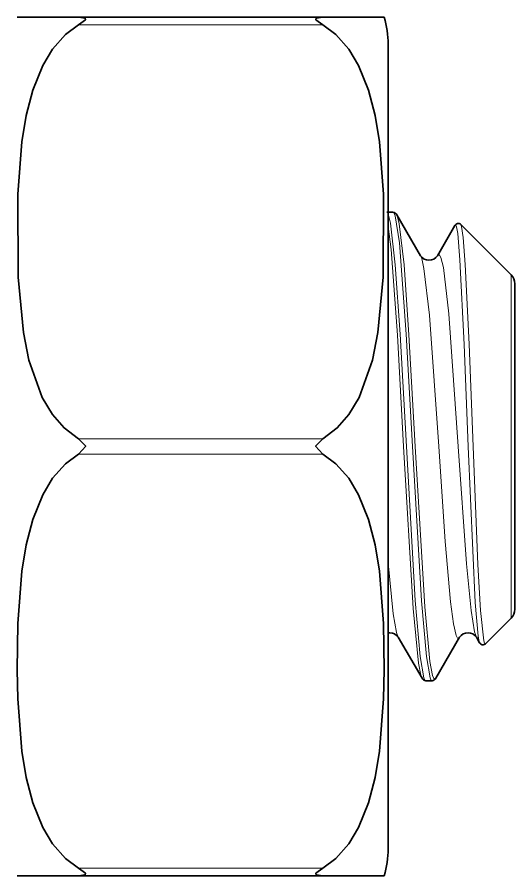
# Model space of a CAD drawing. Extents: x 291 to 834, y 188 to 661.
# Drawn here: x 679.27 to 682.46, y 357.09 to 362.59 of the extents above; entities that cross this region are included whole.
import ezdxf

# ---------------------------------------------------------------- set-up
doc = ezdxf.new("R2010")
doc.units = 0

msp = doc.modelspace()

# ---------------------------------------------------------------- linework, layer by layer
at = {"color": 7, "lineweight": 35, "ltscale": 0.009785}
for p, q in [((679.2746, 362.5892), (679.666, 362.5892)), ((681.6227, 362.5892), (681.2313, 362.5892)), ((679.2746, 357.0892), (679.666, 357.0892)), ((681.2313, 357.0892), (681.6227, 357.0892))]:
    msp.add_line(p, q, dxfattribs=at)
at = {"color": 7, "lineweight": 35, "ltscale": 0.039131}
for p, q in [((681.2313, 362.5892), (679.666, 362.5892)), ((681.2313, 357.0892), (679.666, 357.0892))]:
    msp.add_line(p, q, dxfattribs=at)
at = {"color": 7, "lineweight": 13, "ltscale": 0.039131}
for p, q in [((681.2313, 362.5392), (679.666, 362.5392)), ((681.2313, 359.8892), (679.666, 359.8892)), ((681.2313, 359.7892), (679.666, 359.7892)), ((681.2313, 357.1392), (679.666, 357.1392))]:
    msp.add_line(p, q, dxfattribs=at)
at = {"color": 7, "lineweight": 35, "ltscale": 0.097885}
msp.add_line((681.6486, 362.4146), (681.6486, 358.4992), dxfattribs=at)
at = {"color": 7, "lineweight": 35, "ltscale": 0.000984192}
for p, q in [((681.6792, 361.3392), (681.6398, 361.3392)), ((681.9292, 358.3392), (681.8898, 358.3392))]:
    msp.add_line(p, q, dxfattribs=at)
at = {"color": 7, "lineweight": 35, "ltscale": 0.007572}
for p, q in [((681.7039, 361.3229), (681.8559, 361.0609)), ((681.9539, 358.3556), (682.1059, 358.6175))]:
    msp.add_line(p, q, dxfattribs=at)
at = {"color": 7, "lineweight": 35, "ltscale": 0.005624}
msp.add_line((682.076, 361.2555), (681.9631, 361.0609), dxfattribs=at)
at = {"color": 7, "lineweight": 35, "ltscale": 0.011419}
msp.add_line((682.4354, 360.9384), (682.1124, 361.2613), dxfattribs=at)
at = {"color": 7, "lineweight": 13, "ltscale": 0.014305}
msp.add_line((682.4354, 360.9384), (682.4354, 360.3662), dxfattribs=at)
at = {"color": 7, "lineweight": 35, "ltscale": 0.013569}
msp.add_line((682.4588, 360.8818), (682.4588, 360.3391), dxfattribs=at)
at = {"color": 7, "lineweight": 13, "ltscale": 0.017866}
msp.add_line((681.7475, 359.8392), (681.7078, 360.5527), dxfattribs=at)
at = {"color": 7, "lineweight": 13, "ltscale": 0.017982}
msp.add_line((681.7648, 359.8401), (681.725, 360.5583), dxfattribs=at)
at = {"color": 7, "lineweight": 13, "ltscale": 0.018029}
msp.add_line((681.7644, 360.5583), (681.8043, 359.8383), dxfattribs=at)
at = {"color": 7, "lineweight": 13, "ltscale": 0.017907}
msp.add_line((681.7817, 360.5544), (681.8215, 359.8392), dxfattribs=at)
at = {"color": 7, "lineweight": 13, "ltscale": 0.016338}
msp.add_line((682.1602, 359.8392), (682.1349, 360.4922), dxfattribs=at)
at = {"color": 7, "lineweight": 13, "ltscale": 0.016384}
msp.add_line((682.1916, 359.8402), (682.1664, 360.4951), dxfattribs=at)
at = {"color": 7, "lineweight": 13, "ltscale": 0.040653}
msp.add_line((682.4354, 360.3662), (682.4354, 358.7401), dxfattribs=at)
at = {"color": 7, "lineweight": 35, "ltscale": 0.038561}
msp.add_line((682.4588, 360.3391), (682.4588, 358.7966), dxfattribs=at)
at = {"color": 7, "lineweight": 35, "ltscale": 0.005815}
msp.add_line((682.4354, 358.7401), (682.2709, 358.5756), dxfattribs=at)
at = {"color": 7, "lineweight": 35, "ltscale": 0.000272506}
msp.add_line((681.6486, 358.6451), (681.6595, 358.6459), dxfattribs=at)
at = {"color": 7, "lineweight": 35, "ltscale": 0.007571}
msp.add_line((681.8651, 358.3556), (681.7131, 358.6175), dxfattribs=at)
at = {"color": 7, "lineweight": 35, "ltscale": 0.001036}
msp.add_line((682.2339, 358.5817), (682.2131, 358.6175), dxfattribs=at)
at = {"color": 7, "lineweight": 35, "ltscale": 0.030886}
msp.add_line((681.6486, 358.4992), (681.6486, 357.2638), dxfattribs=at)
at = {"color": 7, "lineweight": 35}
for points in [[(679.666, 362.5892), (679.7093, 362.5819), (679.7126, 362.5728), (679.666, 362.5392)], [(681.2313, 362.5892), (681.188, 362.5819), (681.1847, 362.5728), (681.2313, 362.5392)], [(679.666, 362.5392), (679.5829, 362.4783), (679.501, 362.3853), (679.4382, 362.2806), (679.3746, 362.1225), (679.3325, 361.9593), (679.3052, 361.7916), (679.2791, 361.456), (679.2812, 360.9241), (679.3147, 360.569), (679.35, 360.3922), (679.4352, 360.1539), (679.5009, 360.0433), (679.5745, 359.958), (679.666, 359.8892)], [(681.2313, 362.5392), (681.3143, 362.4783), (681.3962, 362.3853), (681.459, 362.2806), (681.5227, 362.1225), (681.5648, 361.9593), (681.5921, 361.7916), (681.6182, 361.456), (681.6161, 360.9241), (681.5826, 360.569), (681.5472, 360.3922), (681.4621, 360.1539), (681.3964, 360.0433), (681.3228, 359.958), (681.2313, 359.8892)], [(679.666, 359.7892), (679.7132, 359.8409), (679.666, 359.8892)], [(681.2313, 359.7892), (681.1841, 359.8409), (681.2313, 359.8892)], [(679.666, 359.7892), (679.5829, 359.7283), (679.501, 359.6353), (679.4382, 359.5306), (679.3746, 359.3725), (679.3325, 359.2093), (679.3052, 359.0416), (679.2791, 358.706), (679.2748, 358.408)], [(681.2313, 359.7892), (681.3143, 359.7283), (681.3962, 359.6353), (681.459, 359.5306), (681.5227, 359.3725), (681.5648, 359.2093), (681.5921, 359.0416), (681.6182, 358.706), (681.6224, 358.408)], [(679.666, 357.1392), (679.5829, 357.2001), (679.501, 357.2931), (679.4382, 357.3978), (679.3746, 357.5559), (679.3325, 357.7191), (679.3052, 357.8868), (679.2791, 358.2224), (679.2748, 358.408)], [(681.2313, 357.1392), (681.3143, 357.2001), (681.3962, 357.2931), (681.459, 357.3978), (681.5227, 357.5559), (681.5648, 357.7191), (681.5921, 357.8868), (681.6182, 358.2224), (681.6224, 358.408)], [(679.666, 357.0892), (679.7093, 357.0965), (679.7126, 357.1056), (679.666, 357.1392)], [(681.2313, 357.0892), (681.188, 357.0965), (681.1847, 357.1056), (681.2313, 357.1392)]]:
    msp.add_lwpolyline(points, dxfattribs=at)
at = {"color": 7, "lineweight": 13}
for points in [[(681.6486, 361.33), (681.6643, 361.2688), (681.6942, 361.0026), (681.725, 360.5583)], [(681.6792, 361.3392), (681.6807, 361.3389), (681.6838, 361.3366), (681.687, 361.3321), (681.6932, 361.3162), (681.7203, 361.1439), (681.7644, 360.5583)], [(681.7039, 361.3229), (681.7092, 361.3103), (681.7198, 361.2658), (681.7503, 361.002), (681.7817, 360.5544)], [(681.6486, 361.2494), (681.6671, 361.1013), (681.7078, 360.5527)], [(682.1349, 360.4922), (682.1079, 361.0357), (682.0932, 361.2033), (682.0856, 361.2463), (682.0818, 361.2561), (682.0805, 361.2576), (682.0789, 361.2581), (682.0779, 361.2577), (682.076, 361.2555)], [(682.1664, 360.4951), (682.1416, 361.0053), (682.1282, 361.1773), (682.1177, 361.2482), (682.1141, 361.2587), (682.1124, 361.2613)], [(681.972, 359.8392), (681.912, 360.6808), (681.8776, 360.9789), (681.8632, 361.0431), (681.8559, 361.0609)], [(682.097, 359.8392), (682.0364, 360.688), (682.0015, 360.985), (681.9856, 361.0506), (681.9775, 361.0657), (681.9734, 361.0684), (681.9693, 361.0679), (681.9652, 361.0641), (681.9631, 361.0609)], [(681.7475, 359.8392), (681.8088, 358.801), (681.8428, 358.452), (681.8576, 358.3752), (681.8651, 358.3556)], [(681.7648, 359.8401), (681.822, 358.8518), (681.8534, 358.4935), (681.8775, 358.3572), (681.883, 358.3448), (681.8857, 358.3412), (681.8884, 358.3394), (681.8898, 358.3392)], [(681.8043, 359.8383), (681.8614, 358.8511), (681.8928, 358.4933), (681.9169, 358.3572), (681.9223, 358.3448), (681.925, 358.3412), (681.9278, 358.3394), (681.9292, 358.3392)], [(681.8215, 359.8392), (681.882, 358.8125), (681.9155, 358.4616), (681.9323, 358.3729), (681.9409, 358.3529), (681.9438, 358.3501), (681.9453, 358.3494), (681.9474, 358.3493), (681.9496, 358.3503), (681.9539, 358.3556)], [(682.1059, 358.6175), (682.1019, 358.6122), (682.0999, 358.6106), (682.0968, 358.6099), (682.0953, 358.6101), (682.0923, 358.612), (682.0892, 358.6157), (682.0833, 358.6282), (682.0657, 358.7039), (682.0471, 358.8443), (682.0132, 359.2308), (681.972, 359.8392)], [(682.2131, 358.6175), (682.2013, 358.6514), (682.1786, 358.7878), (682.1494, 359.0876), (682.097, 359.8392)], [(682.2339, 358.5817), (682.2306, 358.5902), (682.2239, 358.6239), (682.2047, 358.8406), (682.1602, 359.8392)], [(682.2709, 358.5756), (682.2697, 358.5748), (682.2685, 358.5746), (682.2673, 358.5752), (682.2649, 358.5786), (682.2601, 358.5937), (682.2393, 358.7896), (682.2226, 359.084), (682.1916, 359.8402)], [(681.7131, 358.6175), (681.7021, 358.6478), (681.6812, 358.7679), (681.6489, 359.093)]]:
    msp.add_lwpolyline(points, dxfattribs=at)
at = {"color": 7, "lineweight": 35}
for centre, radius, start, end in [((681.0482, 362.4146), 0.6005, 0.0044, 16.9053), ((681.6777, 361.3106), 0.0287, 25.1025, 87.1259), ((682.0964, 361.2452), 0.0227, 45.2793, 153.339), ((681.9085, 361.0958), 0.0632, 213.5255, 270.9181), ((681.9105, 361.0958), 0.0632, 269.0833, 326.4742), ((682.3788, 360.8818), 0.08, 0.0045, 44.9955), ((682.3788, 358.7966), 0.08, 315.0045, 359.9955), ((681.6605, 358.5826), 0.0632, 33.5258, 90.9167), ((682.1585, 358.5826), 0.0632, 89.0819, 146.4745), ((682.1605, 358.5827), 0.0632, 33.5038, 90.9187), ((682.2547, 358.592), 0.0231, 206.4786, 314.5579), ((681.8915, 358.3681), 0.0291, 205.4737, 266.7101), ((681.9276, 358.3681), 0.0291, 273.2924, 334.5405), ((681.0482, 357.2638), 0.6005, 343.0947, 359.9956)]:
    msp.add_arc(centre, radius, start, end, dxfattribs=at)

doc.saveas('drawing.dxf')
